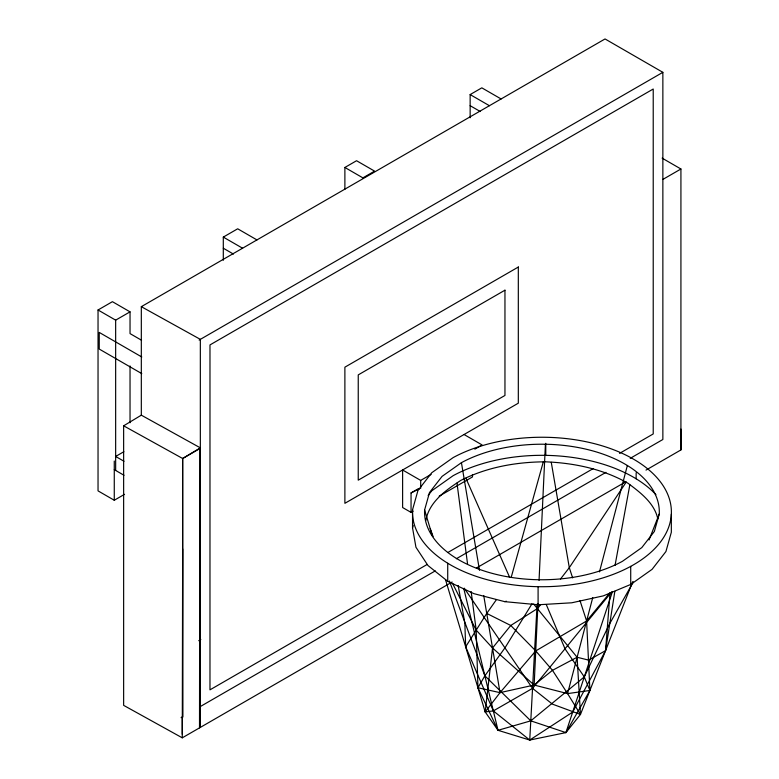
<?xml version="1.0" encoding="UTF-8"?>
<svg xmlns="http://www.w3.org/2000/svg" width="779" height="779" viewBox="0 0 779 779"><rect width="100%" height="100%" fill="white"/><g stroke="black" fill="none" stroke-linecap="round" stroke-linejoin="round"><path stroke-width="1.17" d="M199.502 727.878L199.882 448.558L182.656 458.5L182.656 717.177L182.656 458.5L200.339 447.857L141.32 415.168L123.637 425.821L123.637 705.355L182.267 737.83L452.141 582.02M182.267 737.83L182.656 548.903M646.005 470.097L680.924 449.931L680.963 429.093M471.159 591.563L476.193 630.133L477.936 687.75L500.021 692.638L534.151 685.043L537.968 603.511M539.049 580.413L545.417 444.244M445.5 579.634L485.19 711.938L498.024 730.303L529.739 740.05L537.12 604.173M611.719 591.865L532.554 688.363L493.341 710.906L485.19 711.938L492.532 647.992L510.771 625.479L537.734 608.37L540.675 604.582M614.845 591.28L605.556 650.65L572.672 712.094L529.739 740.05L493.341 710.906L465.657 646.833L464.849 623.132L458.179 585.516M615.04 565.418L629.851 484.733M529.739 740.05L565.905 732.611L580.462 714.479L567.579 693.602L592.741 597.6M599.479 571.883L627.358 465.511M511.248 577.181L543.275 461.947M412.539 509.768L417.943 490.507L431.79 472.707L453.154 457.594A129.46 74.745 0 0 1 655.918 476.553A129.46 74.745 0 0 1 571.718 584.717A129.46 74.745 0 0 1 412.539 509.768L412.539 527.85L415.947 547.257L427.953 565.496L447.721 581.319L473.914 593.656L504.734 601.651L538.094 604.777L571.718 602.8L603.306 595.877L630.717 584.454L652.081 569.342L665.928 551.542L671.332 532.281L671.332 514.198M412.539 527.85L413.172 525.582M424.604 509.972L429.511 492.513L442.073 476.378L461.431 462.668A117.376 67.773 0 0 1 590.054 450.174A117.376 67.773 0 0 1 659.268 513.994L654.36 531.453L641.808 547.598L622.44 561.308A117.376 67.773 0 0 1 493.818 573.802A117.376 67.773 0 0 1 424.604 509.972L432.296 535.601M425.879 520.391C429.171 501.783 446.036 490.02 460.837 480.38C487.041 467.137 516.273 461.966 545.446 461.82C574.152 462.96 602.829 468.939 627.991 483.243C640.289 492.484 654.496 503.088 657.827 518.96M449.415 581.017L484.859 675.812L530.781 720.848L565.905 732.611L612.294 592.05M464.235 588.164L532.554 688.363L552.399 704.119L580.462 714.479L632.636 581.757M649.053 539.974L659.268 513.994M633.376 581.942L609.344 624.261L584.289 676.902L530.781 720.848L498.024 730.303L477.936 687.75L484.859 675.812L505.201 647.505L532.028 603.715M565.905 732.611L589.907 690.467L586.616 620.98L579.985 600.56M465.657 646.833L486.729 613.433L496.281 599.859M626.053 482.328L569.303 567.667L560.49 579.031M485.19 711.938L500.021 692.638L535.748 650.913L586.616 620.98L610.025 592.702L605.556 650.65L588.671 660.134L577.112 657.252L533.625 603.998M428.148 495.473L431.79 490.789L453.154 475.667A129.46 74.745 0 0 1 655.918 494.626M452.58 583.461L476.193 630.133L492.532 647.992L534.151 685.043L552.477 670.329L577.112 657.252L580.462 714.479M223.3 260.293L223.3 237.098L237.683 228.792L256.953 239.922M470.146 117.765L470.146 94.58L481.821 87.842L501.092 98.962M124.543 494.314L114.27 500.254L98.037 490.877L98.037 309.984L112.419 301.677L130.035 311.853L130.035 333.597L141.535 340.238M344.883 167.466L356.558 160.727L374.582 171.127L362.897 177.875L344.883 167.466L344.883 189.316M98.037 309.984L115.652 320.15L130.035 311.853M141.32 415.168L141.32 306.673L605.04 38.95L662.861 72.33L662.861 439.502L630.201 458.354M199.142 340.053L662.861 72.33M123.871 451.713L115.652 456.455L124.017 461.275M662.861 179.423L680.924 168.994L680.924 449.931M518.405 266.993L344.883 367.182L344.883 503.312L518.317 403.181L518.317 267.041M413.133 511.19L411.049 512.397L402.616 507.528L402.616 469.98L420.689 480.409L431.099 474.392M474.83 449.152L482.113 444.945L464.05 434.507M411.049 512.397L411.049 492.922L418.342 488.715M439.161 496.165L472.483 476.933L472.483 474.499M198.733 640.708L200.816 639.501M426.863 564.629L209.979 689.843L209.979 344.922L653.221 89.02L653.221 433.942L619.529 453.388M447.915 552.467L593.209 468.588M181.079 717.654L182.315 716.992M200.339 706.534L435.286 570.89M456.358 558.728L605.965 472.347M476.378 568.027L625.985 481.656M411.049 492.922L419.482 488.754M504.734 601.651L506.399 601.222M534.151 685.043L567.579 693.602L589.907 690.467L584.289 676.902L565.067 648.917L546.313 604.65M486.729 613.433L510.771 625.479L535.748 650.913L552.477 670.329L567.579 693.602M141.32 306.673L200.339 339.362L200.339 727.391M123.637 425.821L182.656 458.5M662.131 158.137L680.924 168.994M470.146 94.58L489.416 105.71M470.146 105.681L480.283 111.533M223.3 237.098L242.571 248.219M223.3 248.219L233.437 254.071M141.788 356.986L99.235 332.419L99.235 349.06L141.788 373.618M114.27 469.649L124.017 475.278M465.91 478.267L509.622 577.288M430.212 528.649L433.134 536.624M572.614 577.882L569.303 567.667L551.279 462.366M463.885 588.973L498.024 730.303M461.431 462.668L479.504 570.355M483.72 595.487L500.021 692.638M456.991 483.097L467.536 563.85M182.267 716.962L182.286 734.285M636.151 472.775L636.151 478.803M630.717 566.382L630.717 584.454M545.777 443.3L545.777 455.355M538.094 586.694L538.094 604.777M447.721 563.246L447.721 581.319M420.689 480.409L420.689 488.316M130.035 365.945L130.035 422.763M115.652 320.15L115.652 470.458M114.27 461.032L114.27 500.254M504.958 290.187L358.243 374.894L358.243 480.166L504.958 395.459L504.958 290.187"/></g></svg>
